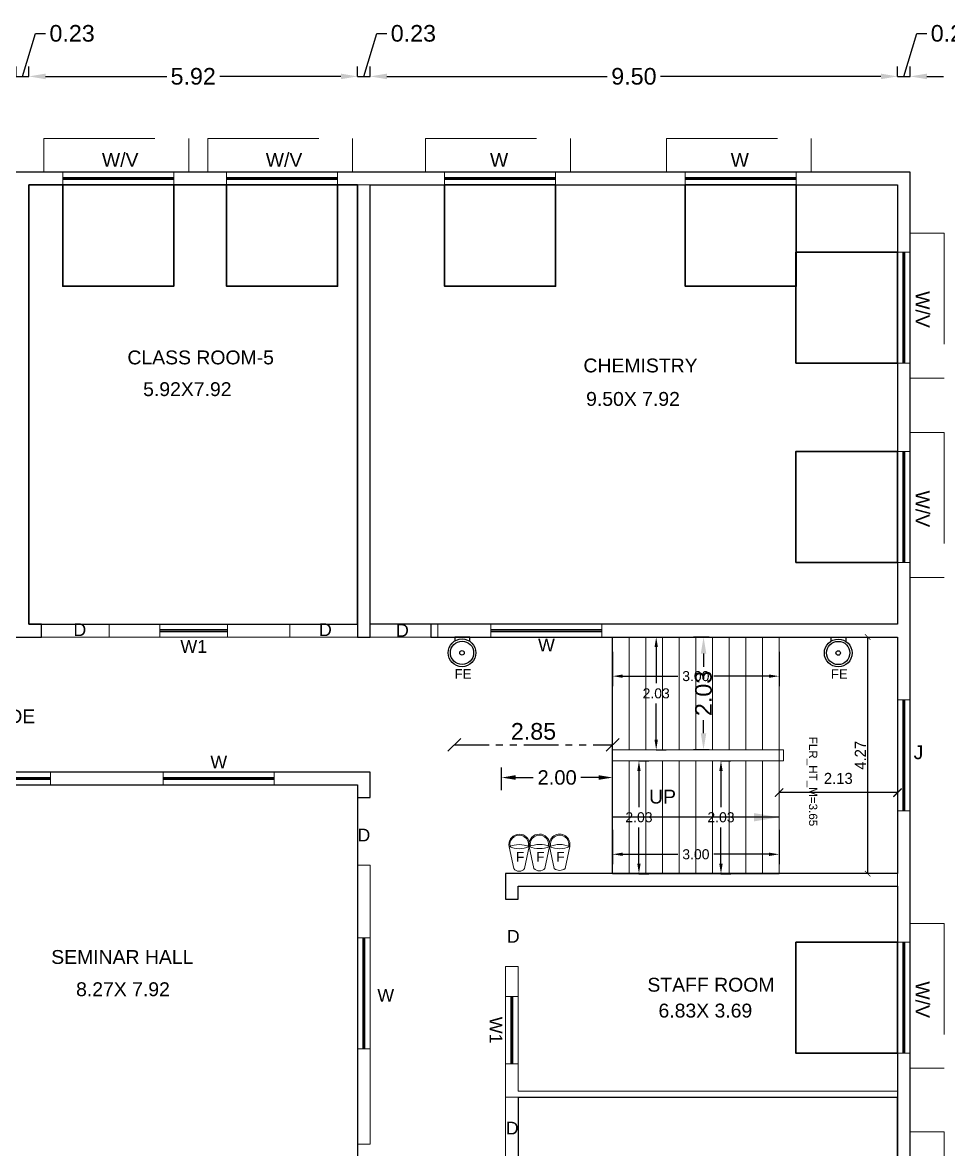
# Model space of a CAD drawing. Header units: metres. Extents: x -278 to 15491, y -352 to 277.
# Drawn here: x 15345.03 to 15361.71, y -315.54 to -295.23 of the extents above; entities that cross this region are included whole.
import ezdxf

# ---------------------------------------------------------------- set-up
doc = ezdxf.new("R2010")
doc.units = ezdxf.units.M
doc.header["$MEASUREMENT"] = 0
doc.linetypes.add('CABLIN', pattern=[0.35, 0.25, -0.1])
doc.linetypes.add('PHANTOM2', pattern=[1.25, 0.625, -0.125, 0.125, -0.125, 0.125, -0.125])
for name, color, linetype in [('0 @ 1', 7, 'Continuous'), ('BLK_1_FLR_2_CARPET_AREA', 25, 'Continuous'), ('BLK_1_FLR_2_EXIT_WIDTH_DOOR', 2, 'Continuous'), ('BLK_1_FLR_2_REGULAR_ROOM_1', 117, 'Continuous'), ('BLK_1_FLR_2_STAIR_2', 1, 'Continuous'), ('DIST_EXIT', 1, 'Continuous')]:
    doc.layers.add(name, color=color, linetype=linetype)
doc.layers.add('BLK_1_FLR_2_BLT_UP_AREA', color=26, linetype='Continuous', plot=False)
for name, color, linetype, lineweight in [('BLK_1_FLR_2_ROOM_2_LIGHT_VENTILATION_1', 232, 'Continuous', 30), ('BLK_1_FLR_2_STAIR_2_FLIGHT_1', 7, 'Continuous', 0), ('BLK_1_FLR_2_STAIR_2_FLIGHT_2', 7, 'Continuous', 0), ('BLK_1_FLR_2_STAIR_2_LANDING_1', 7, 'Continuous', 0)]:
    doc.layers.add(name, color=color, linetype=linetype, lineweight=lineweight)
doc.styles.add('arial', font='arial.ttf')
doc.styles.add('M Arial', font='arial.ttf', dxfattribs={"height": 9})
doc.styles.add('PRASATH', font='FRADMCN.TTF', dxfattribs={"height": 0.2})
doc.styles.get("Standard").update_dxf_attribs({"font": 'arial.ttf'})
doc.styles.add('USA TEXT', font='GOTHIC.TTF')
doc.dimstyles.new('1-100-ED', dxfattribs={"dimtxt": 0.2, "dimasz": 0.15, "dimexe": 0.18, "dimexo": 0.0625, "dimgap": 0.15, "dimtad": 1, "dimzin": 0, "dimdsep": 46, "dimtxsty": 'USA TEXT', "dimblk": 'ARCHTICK', "dimcen": 0.1, "dimse1": 1, "dimse2": 1, "dimclrd": 256, "dimclrt": 256, "dimadec": 0, "dimazin": 0, "dimtfac": 1, "dimtofl": 0, "dimtmove": 0, "dimatfit": 3, "dimldrblk": 'ARCHTICK', "dimfxl": 0, "dimtolj": 1, "dimtzin": 0, "dimarcsym": 0})
doc.dimstyles.new('Annotative', dxfattribs={"dimscale": 0, "dimtxt": 0.3, "dimasz": 0.3, "dimexe": 0.18, "dimexo": 0.0625, "dimgap": 0.09, "dimtad": 0, "dimzin": 0, "dimdsep": 46, "dimtxsty": 'Standard', "dimcen": 0.09, "dimadec": 0, "dimazin": 0, "dimtfac": 1, "dimtofl": 0, "dimtmove": 0, "dimatfit": 3, "dimfxl": 0, "dimtolj": 1, "dimtzin": 0, "dimarcsym": 0})
doc.dimstyles.new('OPEN SPACE', dxfattribs={"dimtxt": 0.3, "dimasz": 0.23, "dimexe": 0.1875, "dimexo": 0.0625, "dimgap": 0.09, "dimtad": 3, "dimzin": 0, "dimdsep": 46, "dimtxsty": 'arial', "dimblk": 'OBLIQUE', "dimcen": 0.09, "dimse1": 1, "dimse2": 1, "dimclrd": 6, "dimclre": 6, "dimclrt": 7, "dimadec": 0, "dimazin": 0, "dimtfac": 0.5, "dimtix": 1, "dimtmove": 0, "dimatfit": 3, "dimfxl": 0, "dimtolj": 1, "dimtzin": 0, "dimarcsym": 0})
doc.dimstyles.new('PRASATH', dxfattribs={"dimtxt": 0.2, "dimasz": 0.1, "dimexe": 0.18, "dimexo": 0.0625, "dimgap": 0.03, "dimtad": 1, "dimzin": 0, "dimdsep": 46, "dimtxsty": 'PRASATH', "dimblk": 'ARCHTICK', "dimcen": 0.09, "dimse1": 1, "dimse2": 1, "dimclrd": 253, "dimclre": 3, "dimclrt": 4, "dimadec": 0, "dimazin": 0, "dimtfac": 1, "dimtix": 1, "dimtofl": 0, "dimtmove": 1, "dimatfit": 3, "dimfxl": 0, "dimtolj": 1, "dimtzin": 0, "dimarcsym": 0})
doc.dimstyles.new('Standard$0', dxfattribs={"dimtxt": 0.5, "dimasz": 0.5, "dimexe": 0, "dimexo": 1, "dimgap": 0, "dimtad": 0, "dimdec": 4, "dimzin": 0, "dimdsep": 46, "dimlunit": 4, "dimtxsty": 'Standard', "dimcen": 0.09, "dimadec": 0, "dimazin": 0, "dimtfac": 1, "dimtdec": 4, "dimtofl": 0, "dimtmove": 0, "dimatfit": 3, "dimfxl": 0, "dimtolj": 1, "dimtzin": 0, "dimarcsym": 0})

# ---------------------------------------------------------------- blocks, each defined once
blk = doc.blocks.new('*D130')
at = {"color": 0, "lineweight": -2, "ltscale": 10}
for p, q in [((15357.396, -306.305), (15357.117, -306.305)), ((15357.297, -306.605), (15357.297, -306.84)), ((15357.297, -308.039), (15357.297, -307.804)), ((15357.396, -308.339), (15357.117, -308.339))]:
    blk.add_line(p, q, dxfattribs=at)
at = {"color": 0, "lineweight": 0, "ltscale": 10}
for points in [[(15357.247, -306.605), (15357.347, -306.605), (15357.297, -306.305)], [(15357.247, -308.039), (15357.347, -308.039), (15357.297, -308.339)]]:
    blk.add_solid(points, dxfattribs=at)
at = {"layer": 'Defpoints', "color": 0, "lineweight": 0, "ltscale": 10}
for p in [(15357.297, -306.305), (15357.459, -306.305), (15357.459, -308.339)]:
    blk.add_point(p, dxfattribs=at)
at = {"color": 0, "lineweight": 0, "ltscale": 10, "insert": (15357.297, -307.322), "char_height": 0.3, "attachment_point": 5, "rotation": 90}
blk.add_mtext('\\A1;2.03', dxfattribs=at)
blk = doc.blocks.new('*D160')
at = {"color": 0, "lineweight": -2, "ltscale": 10}
for p, q in [((15345.027, -296.197), (15345.26, -295.422)), ((15345.26, -295.422), (15345.44, -295.422)), ((15344.913, -296.197), (15344.913, -296.017)), ((15345.142, -296.197), (15345.142, -296.017)), ((15344.613, -296.197), (15344.313, -296.197)), ((15344.913, -296.197), (15345.142, -296.197)), ((15345.442, -296.197), (15345.742, -296.197))]:
    blk.add_line(p, q, dxfattribs=at)
at = {"color": 0, "lineweight": 0, "ltscale": 10}
for points in [[(15344.613, -296.147), (15344.613, -296.247), (15344.913, -296.197)], [(15345.442, -296.147), (15345.442, -296.247), (15345.142, -296.197)]]:
    blk.add_solid(points, dxfattribs=at)
at = {"layer": 'Defpoints', "color": 0, "lineweight": 0, "ltscale": 10}
for p in [(15344.913, -296.197), (15345.142, -296.197), (15345.142, -296.197)]:
    blk.add_point(p, dxfattribs=at)
at = {"color": 0, "lineweight": 0, "ltscale": 10, "insert": (15345.92, -295.422), "char_height": 0.3, "attachment_point": 5}
blk.add_mtext('\\A1;0.23', dxfattribs=at)
blk = doc.blocks.new('*D169')
at = {"color": 0, "lineweight": -2, "ltscale": 10}
for p, q in [((15345.142, -296.197), (15345.142, -296.017)), ((15351.062, -296.197), (15351.062, -296.017)), ((15345.442, -296.197), (15347.624, -296.197)), ((15350.762, -296.197), (15348.58, -296.197))]:
    blk.add_line(p, q, dxfattribs=at)
at = {"color": 0, "lineweight": 0, "ltscale": 10}
for points in [[(15345.442, -296.147), (15345.442, -296.247), (15345.142, -296.197)], [(15350.762, -296.147), (15350.762, -296.247), (15351.062, -296.197)]]:
    blk.add_solid(points, dxfattribs=at)
at = {"layer": 'Defpoints', "color": 0, "lineweight": 0, "ltscale": 10}
for p in [(15345.142, -296.197), (15351.062, -296.197), (15351.062, -296.197)]:
    blk.add_point(p, dxfattribs=at)
at = {"color": 0, "lineweight": 0, "ltscale": 10, "insert": (15348.102, -296.197), "char_height": 0.3, "attachment_point": 5}
blk.add_mtext('\\A1;5.92', dxfattribs=at)
blk = doc.blocks.new('*D170')
at = {"color": 0, "lineweight": -2, "ltscale": 10}
for p, q in [((15351.177, -296.197), (15351.409, -295.422)), ((15351.409, -295.422), (15351.589, -295.422)), ((15351.062, -296.197), (15351.062, -296.017)), ((15351.292, -296.197), (15351.292, -296.017)), ((15350.762, -296.197), (15350.462, -296.197)), ((15351.062, -296.197), (15351.292, -296.197)), ((15351.592, -296.197), (15351.892, -296.197))]:
    blk.add_line(p, q, dxfattribs=at)
at = {"color": 0, "lineweight": 0, "ltscale": 10}
for points in [[(15350.762, -296.147), (15350.762, -296.247), (15351.062, -296.197)], [(15351.592, -296.147), (15351.592, -296.247), (15351.292, -296.197)]]:
    blk.add_solid(points, dxfattribs=at)
at = {"layer": 'Defpoints', "color": 0, "lineweight": 0, "ltscale": 10}
for p in [(15351.062, -296.197), (15351.292, -296.197), (15351.292, -296.197)]:
    blk.add_point(p, dxfattribs=at)
at = {"color": 0, "lineweight": 0, "ltscale": 10, "insert": (15352.069, -295.422), "char_height": 0.3, "attachment_point": 5}
blk.add_mtext('\\A1;0.23', dxfattribs=at)
blk = doc.blocks.new('*D171')
at = {"color": 0, "lineweight": -2, "ltscale": 10}
for p, q in [((15351.292, -296.197), (15351.292, -296.017)), ((15360.792, -296.197), (15360.792, -296.017)), ((15351.592, -296.197), (15355.563, -296.197)), ((15360.492, -296.197), (15356.521, -296.197))]:
    blk.add_line(p, q, dxfattribs=at)
at = {"color": 0, "lineweight": 0, "ltscale": 10}
for points in [[(15351.592, -296.147), (15351.592, -296.247), (15351.292, -296.197)], [(15360.492, -296.147), (15360.492, -296.247), (15360.792, -296.197)]]:
    blk.add_solid(points, dxfattribs=at)
at = {"layer": 'Defpoints', "color": 0, "lineweight": 0, "ltscale": 10}
for p in [(15351.292, -296.197), (15360.792, -296.197), (15360.792, -296.197)]:
    blk.add_point(p, dxfattribs=at)
at = {"color": 0, "lineweight": 0, "ltscale": 10, "insert": (15356.042, -296.197), "char_height": 0.3, "attachment_point": 5}
blk.add_mtext('\\A1;9.50', dxfattribs=at)
blk = doc.blocks.new('*D172')
at = {"color": 0, "lineweight": -2, "ltscale": 10}
for p, q in [((15360.906, -296.197), (15361.139, -295.422)), ((15361.139, -295.422), (15361.319, -295.422)), ((15360.792, -296.197), (15360.792, -296.017)), ((15361.02, -296.197), (15361.02, -296.017)), ((15360.492, -296.197), (15360.192, -296.197)), ((15360.792, -296.197), (15361.02, -296.197)), ((15361.32, -296.197), (15361.62, -296.197))]:
    blk.add_line(p, q, dxfattribs=at)
at = {"color": 0, "lineweight": 0, "ltscale": 10}
for points in [[(15360.492, -296.147), (15360.492, -296.247), (15360.792, -296.197)], [(15361.32, -296.147), (15361.32, -296.247), (15361.02, -296.197)]]:
    blk.add_solid(points, dxfattribs=at)
at = {"layer": 'Defpoints', "color": 0, "lineweight": 0, "ltscale": 10}
for p in [(15360.792, -296.197), (15361.02, -296.197), (15361.02, -296.197)]:
    blk.add_point(p, dxfattribs=at)
at = {"color": 0, "lineweight": 0, "ltscale": 10, "insert": (15361.798, -295.422), "char_height": 0.3, "attachment_point": 5}
blk.add_mtext('\\A1;0.23', dxfattribs=at)
blk = doc.blocks.new('GRT')
for p, q in [((5950.794, 119.102), (5950.794, 118.996)), ((5951.195, 118.984), (5951.195, 119.09))]:
    blk.add_line(p, q)
at = {"linetype": 'ByBlock', "ltscale": 0.5}
blk.add_line((5950.794, 119.102), (5951.195, 119.102), dxfattribs=at)
for radius in [0.367, 0.308, 0.0591]:
    blk.add_circle((5950.985, 118.683), radius)
blk = doc.blocks.new('GRYTI')
at = {"lineweight": 0, "xscale": 0.6810746850801825, "yscale": 0.6810746850801825, "zscale": 0.6810746850801825}
blk.add_blockref('GRT', (11224.832, -379.269), dxfattribs=at)
at = {"lineweight": 0}
blk.add_text('FE', height=0.1703, dxfattribs=at).set_placement((15277.764, -298.902))
blk = doc.blocks.new('GDFG')
at = {"lineweight": 0}
for p, q in [((5950.518, 117.918), (5950.628, 117.402)), ((5950.993, 117.919), (5950.884, 117.402)), ((5950.993, 117.92), (5951.103, 117.403)), ((5951.468, 117.921), (5951.358, 117.403)), ((5951.468, 117.919), (5951.577, 117.403)), ((5951.943, 117.92), (5951.833, 117.403))]:
    blk.add_line(p, q, dxfattribs=at)
for centre, radius, start, end in [((5950.756, 117.968), 0.243, 12.1056, 192.1056), ((5950.756, 117.968), 0.218, 349.6094, 190.4871), ((5951.231, 117.97), 0.243, 12.1056, 192.1056), ((5951.231, 117.969), 0.218, 349.6094, 190.4871), ((5951.705, 117.969), 0.243, 347.6799, 192.1056), ((5951.706, 117.968), 0.218, 349.6094, 190.4871), ((5950.757, 117.374), 0.594, 66.533, 113.6815), ((5950.757, 118.464), 0.594, 246.3185, 293.467), ((5951.232, 117.376), 0.594, 66.533, 113.6815), ((5951.232, 118.466), 0.594, 246.3185, 293.467), ((5950.756, 117.968), 0.243, 347.6799, 348.8895), ((5951.706, 117.375), 0.594, 66.533, 113.6815), ((5951.231, 117.97), 0.243, 347.6799, 348.3201), ((5951.706, 118.465), 0.594, 246.3185, 293.467)]:
    blk.add_arc(centre, radius, start, end, dxfattribs=at)
at = {"lineweight": 0, "char_height": 0.22858, "attachment_point": 1, "style": 'M Arial'}
for insert in [(5950.408, 117.791), (5950.883, 117.793), (5951.357, 117.792)]:
    blk.add_mtext_dynamic_manual_height_columns('{\\W3.054932; }F', width=0.69628, gutter_width=1.143, heights=[0], dxfattribs=dict(at, insert=insert))
blk = doc.blocks.new('_Oblique')
at = {"color": 0, "linetype": 'ByBlock', "lineweight": -2}
blk.add_line((-0.5, -0.5), (0.5, 0.5), dxfattribs=at)
blk = doc.blocks.new('*D314')
at = {"layer": 'Defpoints', "color": 0, "lineweight": 0}
for p in [(15352.807, -308.278), (15355.659, -308.251), (15355.659, -308.278)]:
    blk.add_point(p, dxfattribs=at)
at = {"layer": 'DIST_EXIT', "color": 7, "linetype": 'PHANTOM2', "lineweight": -2}
blk.add_line((15352.807, -308.251), (15355.659, -308.251), dxfattribs=at)
at = {"layer": 'DIST_EXIT', "color": 7, "lineweight": -2, "xscale": 0.23, "yscale": 0.23, "zscale": 0.23, "rotation": 180}
blk.add_blockref('_Oblique', (15352.807, -308.251), dxfattribs=at)
at = {"layer": 'DIST_EXIT', "color": 7, "lineweight": -2, "xscale": 0.23, "yscale": 0.23, "zscale": 0.23}
blk.add_blockref('_Oblique', (15355.659, -308.251), dxfattribs=at)
at = {"layer": 'DIST_EXIT', "color": 7, "lineweight": 35, "insert": (15354.233, -308.008), "char_height": 0.3, "attachment_point": 5, "style": 'arial'}
blk.add_mtext('\\A1;2.85', dxfattribs=at)
blk = doc.blocks.new('*D315')
at = {"layer": 'BLK_1_FLR_2_EXIT_WIDTH_DOOR', "color": 2, "lineweight": -2, "ltscale": 10}
for p, q in [((15353.659, -309.068), (15353.659, -308.659)), ((15353.909, -308.839), (15354.229, -308.839)), ((15355.409, -308.839), (15355.088, -308.839)), ((15355.659, -309.068), (15355.659, -308.659))]:
    blk.add_line(p, q, dxfattribs=at)
at = {"layer": 'BLK_1_FLR_2_EXIT_WIDTH_DOOR', "color": 2, "lineweight": 0, "ltscale": 10}
for points in [[(15353.909, -308.797), (15353.909, -308.88), (15353.659, -308.839)], [(15355.409, -308.797), (15355.409, -308.88), (15355.659, -308.839)]]:
    blk.add_solid(points, dxfattribs=at)
at = {"layer": 'Defpoints', "color": 0, "lineweight": 0, "ltscale": 10}
for p in [(15355.659, -308.839), (15353.659, -309.13), (15355.659, -309.13)]:
    blk.add_point(p, dxfattribs=at)
at = {"layer": 'BLK_1_FLR_2_EXIT_WIDTH_DOOR', "color": 2, "lineweight": -2, "ltscale": 10, "insert": (15354.659, -308.839), "char_height": 0.26, "attachment_point": 5}
blk.add_mtext('\\A1;2.00', dxfattribs=at)
blk = doc.blocks.new('_ArchTick')
at = {"color": 0, "linetype": 'ByBlock', "const_width": 0.15}
blk.add_lwpolyline([(-0.5, -0.5), (0.5, 0.5)], dxfattribs=at)
blk = doc.blocks.new('*D316')
at = {"layer": 'BLK_1_FLR_2_STAIR_2_LANDING_1', "color": 2, "lineweight": -2}
blk.add_line((15360.792, -309.111), (15358.658, -309.111), dxfattribs=at)
at = {"layer": 'Defpoints', "color": 0, "lineweight": 0}
for p in [(15358.658, -309.052), (15360.792, -309.052), (15358.658, -309.111)]:
    blk.add_point(p, dxfattribs=at)
at = {"layer": 'BLK_1_FLR_2_STAIR_2_LANDING_1', "color": 2, "lineweight": -2, "xscale": 0.15, "yscale": 0.15, "zscale": 0.15, "rotation": 180}
blk.add_blockref('_ArchTick', (15358.658, -309.111), dxfattribs=at)
at = {"layer": 'BLK_1_FLR_2_STAIR_2_LANDING_1', "color": 2, "lineweight": -2, "xscale": 0.15, "yscale": 0.15, "zscale": 0.15}
blk.add_blockref('_ArchTick', (15360.792, -309.111), dxfattribs=at)
at = {"layer": 'BLK_1_FLR_2_STAIR_2_LANDING_1', "color": 2, "insert": (15359.725, -308.856), "char_height": 0.2, "attachment_point": 5, "style": 'USA TEXT'}
blk.add_mtext('\\A1;2.13', dxfattribs=at)
blk = doc.blocks.new('*D317')
at = {"layer": 'BLK_1_FLR_2_STAIR_2_LANDING_1', "color": 1, "lineweight": -2}
blk.add_line((15360.253, -306.305), (15360.253, -310.572), dxfattribs=at)
at = {"layer": 'Defpoints', "color": 0, "lineweight": 0}
for p in [(15360.258, -306.305), (15360.253, -310.572), (15360.258, -310.572)]:
    blk.add_point(p, dxfattribs=at)
at = {"layer": 'BLK_1_FLR_2_STAIR_2_LANDING_1', "color": 1, "lineweight": -2, "xscale": 0.1, "yscale": 0.1, "zscale": 0.1}
for p, rotation in [((15360.253, -306.305), 90), ((15360.253, -310.572), 270)]:
    blk.add_blockref('_ArchTick', p, dxfattribs=dict(at, rotation=rotation))
at = {"layer": 'BLK_1_FLR_2_STAIR_2_LANDING_1', "color": 1, "insert": (15360.122, -308.438), "char_height": 0.2, "attachment_point": 5, "rotation": 90, "style": 'PRASATH'}
blk.add_mtext('\\A1;4.27', dxfattribs=at)
blk = doc.blocks.new('*D318')
at = {"layer": 'BLK_1_FLR_2_STAIR_2_FLIGHT_1', "color": 0, "linetype": 'Continuous', "lineweight": -2}
for p, q in [((15355.659, -309.783), (15355.659, -310.403)), ((15358.658, -309.783), (15358.658, -310.403))]:
    blk.add_line(p, q, dxfattribs=at)
at = {"layer": 'BLK_1_FLR_2_STAIR_2_FLIGHT_1', "color": 0, "lineweight": -2}
for p, q in [((15355.839, -310.223), (15356.835, -310.223)), ((15358.478, -310.223), (15357.482, -310.223))]:
    blk.add_line(p, q, dxfattribs=at)
at = {"layer": 'BLK_1_FLR_2_STAIR_2_FLIGHT_1', "color": 0, "linetype": 'Continuous', "lineweight": 0}
for points in [[(15355.839, -310.193), (15355.839, -310.253), (15355.659, -310.223)], [(15358.478, -310.193), (15358.478, -310.253), (15358.658, -310.223)]]:
    blk.add_solid(points, dxfattribs=at)
at = {"layer": 'Defpoints', "color": 0, "linetype": 'Continuous', "lineweight": 0}
for p in [(15355.659, -309.721), (15358.658, -309.721), (15358.658, -310.223)]:
    blk.add_point(p, dxfattribs=at)
at = {"layer": 'BLK_1_FLR_2_STAIR_2_FLIGHT_1', "color": 0, "linetype": 'Continuous', "insert": (15357.159, -310.223), "char_height": 0.18, "attachment_point": 5}
blk.add_mtext('\\A1;3.00', dxfattribs=at)
blk = doc.blocks.new('*D319')
at = {"layer": 'BLK_1_FLR_2_STAIR_2_FLIGHT_2', "color": 0, "linetype": 'Continuous', "lineweight": -2}
for p, q in [((15356.444, -306.305), (15356.624, -306.305)), ((15356.444, -308.339), (15356.624, -308.339))]:
    blk.add_line(p, q, dxfattribs=at)
at = {"layer": 'BLK_1_FLR_2_STAIR_2_FLIGHT_2', "color": 0, "lineweight": -2}
for p, q in [((15356.444, -306.485), (15356.444, -307.14)), ((15356.444, -308.159), (15356.444, -307.504))]:
    blk.add_line(p, q, dxfattribs=at)
at = {"layer": 'BLK_1_FLR_2_STAIR_2_FLIGHT_2', "color": 0, "linetype": 'Continuous', "lineweight": 0}
for points in [[(15356.414, -306.485), (15356.474, -306.485), (15356.444, -306.305)], [(15356.414, -308.159), (15356.474, -308.159), (15356.444, -308.339)]]:
    blk.add_solid(points, dxfattribs=at)
at = {"layer": 'Defpoints', "color": 0, "linetype": 'Continuous', "lineweight": 0}
for p in [(15356.444, -306.305), (15356.444, -308.339), (15356.444, -308.339)]:
    blk.add_point(p, dxfattribs=at)
at = {"layer": 'BLK_1_FLR_2_STAIR_2_FLIGHT_2', "color": 0, "linetype": 'Continuous', "insert": (15356.444, -307.322), "char_height": 0.18, "attachment_point": 5}
blk.add_mtext('\\A1;2.03', dxfattribs=at)
blk = doc.blocks.new('*D320')
at = {"layer": 'BLK_1_FLR_2_STAIR_2_FLIGHT_2', "color": 0, "linetype": 'Continuous', "lineweight": -2}
for p, q in [((15355.658, -306.571), (15355.658, -307.191)), ((15358.658, -306.571), (15358.658, -307.191))]:
    blk.add_line(p, q, dxfattribs=at)
at = {"layer": 'BLK_1_FLR_2_STAIR_2_FLIGHT_2', "color": 0, "lineweight": -2}
for p, q in [((15355.838, -307.011), (15356.835, -307.011)), ((15358.478, -307.011), (15357.482, -307.011))]:
    blk.add_line(p, q, dxfattribs=at)
at = {"layer": 'BLK_1_FLR_2_STAIR_2_FLIGHT_2', "color": 0, "linetype": 'Continuous', "lineweight": 0}
for points in [[(15355.838, -306.981), (15355.838, -307.041), (15355.658, -307.011)], [(15358.478, -306.981), (15358.478, -307.041), (15358.658, -307.011)]]:
    blk.add_solid(points, dxfattribs=at)
at = {"layer": 'Defpoints', "color": 0, "linetype": 'Continuous', "lineweight": 0}
for p in [(15355.658, -306.508), (15358.658, -306.508), (15358.658, -307.011)]:
    blk.add_point(p, dxfattribs=at)
at = {"layer": 'BLK_1_FLR_2_STAIR_2_FLIGHT_2', "color": 0, "linetype": 'Continuous', "insert": (15357.158, -307.011), "char_height": 0.18, "attachment_point": 5}
blk.add_mtext('\\A1;3.00', dxfattribs=at)
blk = doc.blocks.new('*D321')
at = {"layer": 'BLK_1_FLR_2_STAIR_2_FLIGHT_1', "color": 0, "linetype": 'Continuous', "lineweight": -2}
for p, q in [((15356.133, -308.539), (15356.313, -308.539)), ((15356.133, -310.573), (15356.313, -310.573))]:
    blk.add_line(p, q, dxfattribs=at)
at = {"layer": 'BLK_1_FLR_2_STAIR_2_FLIGHT_1', "color": 0, "lineweight": -2}
for p, q in [((15356.133, -308.719), (15356.133, -309.374)), ((15356.133, -310.393), (15356.133, -309.738))]:
    blk.add_line(p, q, dxfattribs=at)
at = {"layer": 'BLK_1_FLR_2_STAIR_2_FLIGHT_1', "color": 0, "linetype": 'Continuous', "lineweight": 0}
for points in [[(15356.103, -308.719), (15356.163, -308.719), (15356.133, -308.539)], [(15356.103, -310.393), (15356.163, -310.393), (15356.133, -310.573)]]:
    blk.add_solid(points, dxfattribs=at)
at = {"layer": 'Defpoints', "color": 0, "linetype": 'Continuous', "lineweight": 0}
for p in [(15356.133, -308.539), (15356.133, -310.573), (15356.133, -310.573)]:
    blk.add_point(p, dxfattribs=at)
at = {"layer": 'BLK_1_FLR_2_STAIR_2_FLIGHT_1', "color": 0, "linetype": 'Continuous', "insert": (15356.133, -309.556), "char_height": 0.18, "attachment_point": 5}
blk.add_mtext('\\A1;2.03', dxfattribs=at)
blk = doc.blocks.new('*D322')
at = {"layer": 'BLK_1_FLR_2_STAIR_2', "color": 0, "linetype": 'Continuous', "lineweight": -2}
for p, q in [((15357.611, -308.539), (15357.791, -308.539)), ((15357.611, -310.573), (15357.791, -310.573))]:
    blk.add_line(p, q, dxfattribs=at)
at = {"layer": 'BLK_1_FLR_2_STAIR_2', "color": 0, "lineweight": -2}
for p, q in [((15357.611, -308.719), (15357.611, -309.374)), ((15357.611, -310.393), (15357.611, -309.738))]:
    blk.add_line(p, q, dxfattribs=at)
at = {"layer": 'BLK_1_FLR_2_STAIR_2', "color": 0, "linetype": 'Continuous', "lineweight": 0}
for points in [[(15357.581, -308.719), (15357.641, -308.719), (15357.611, -308.539)], [(15357.581, -310.393), (15357.641, -310.393), (15357.611, -310.573)]]:
    blk.add_solid(points, dxfattribs=at)
at = {"layer": 'Defpoints', "color": 0, "linetype": 'Continuous', "lineweight": 0}
for p in [(15357.611, -308.539), (15357.611, -310.573), (15357.611, -310.573)]:
    blk.add_point(p, dxfattribs=at)
at = {"layer": 'BLK_1_FLR_2_STAIR_2', "color": 0, "linetype": 'Continuous', "insert": (15357.611, -309.556), "char_height": 0.18, "attachment_point": 5}
blk.add_mtext('\\A1;2.03', dxfattribs=at)

msp = doc.modelspace()

# ---------------------------------------------------------------- linework, layer by layer
at = {"linetype": 'CABLIN', "lineweight": 0, "ltscale": 8}
for p, q in [((15345.413, -297.924), (15345.413, -297.314)), ((15345.413, -297.314), (15348.023, -297.314)), ((15348.023, -297.314), (15348.023, -297.924)), ((15348.365, -297.924), (15348.365, -297.314)), ((15348.365, -297.314), (15350.974, -297.314)), ((15350.974, -297.314), (15350.974, -297.924)), ((15352.29, -297.924), (15352.29, -297.314)), ((15352.29, -297.314), (15354.9, -297.314)), ((15354.9, -297.314), (15354.9, -297.924)), ((15356.627, -297.924), (15356.627, -297.314)), ((15356.627, -297.314), (15359.237, -297.314)), ((15359.237, -297.314), (15359.237, -297.924)), ((15361.02, -299.026), (15361.63, -299.026)), ((15361.63, -299.026), (15361.63, -301.635)), ((15361.63, -301.635), (15361.02, -301.635)), ((15361.02, -302.62), (15361.63, -302.62)), ((15361.63, -302.62), (15361.63, -305.23)), ((15361.63, -305.23), (15361.02, -305.23)), ((15361.02, -311.47), (15361.63, -311.47)), ((15361.63, -311.47), (15361.63, -314.079)), ((15361.63, -314.079), (15361.02, -314.079)), ((15361.02, -315.226), (15361.63, -315.226)), ((15361.63, -315.226), (15361.63, -317.836))]:
    msp.add_line(p, q, dxfattribs=at)
at = {"lineweight": 0}
for p, q in [((15361.02, -297.924), (15320.318, -297.924)), ((15361.02, -297.924), (15361.02, -327.944)), ((15345.142, -306.076), (15345.142, -298.152)), ((15345.142, -298.152), (15360.792, -298.152)), ((15351.062, -306.305), (15351.062, -298.152)), ((15351.292, -306.305), (15351.292, -298.152)), ((15360.792, -298.152), (15360.792, -306.076)), ((15345.142, -306.076), (15345.37, -306.076)), ((15345.37, -306.305), (15345.37, -306.076)), ((15346.59, -306.076), (15349.842, -306.076)), ((15346.59, -306.305), (15346.59, -306.076)), ((15349.842, -306.305), (15349.842, -306.076)), ((15352.512, -306.076), (15360.792, -306.076)), ((15352.512, -306.305), (15352.512, -306.076)), ((15344.685, -306.305), (15360.792, -306.305)), ((15345.37, -306.305), (15360.792, -306.305)), ((15360.792, -306.305), (15360.792, -327.715)), ((15355.659, -308.339), (15358.735, -308.339)), ((15358.735, -308.539), (15358.735, -308.339)), ((15355.659, -308.539), (15358.735, -308.539)), ((15342.338, -308.743), (15351.291, -308.743)), ((15351.291, -308.743), (15351.291, -309.2)), ((15351.062, -308.972), (15342.795, -308.972)), ((15351.062, -308.972), (15351.062, -309.2)), ((15351.291, -309.2), (15351.061, -309.2)), ((15351.291, -310.42), (15351.061, -310.42)), ((15351.062, -310.42), (15351.062, -315.447)), ((15351.291, -310.42), (15351.291, -315.447)), ((15360.792, -310.572), (15353.729, -310.572)), ((15353.729, -310.572), (15353.729, -311.029)), ((15360.792, -310.8), (15353.957, -310.8)), ((15353.957, -310.8), (15353.957, -311.029)), ((15353.729, -312.249), (15353.729, -319.667)), ((15353.957, -312.249), (15353.957, -314.495)), ((15353.957, -314.495), (15360.792, -314.495)), ((15353.729, -314.605), (15360.792, -314.605)), ((15351.291, -315.447), (15351.061, -315.447))]:
    msp.add_line(p, q, dxfattribs=at)
at = {"lineweight": 0, "ltscale": 10}
for p, q in [((15345.753, -298.152), (15345.753, -297.924)), ((15345.753, -298.018), (15347.753, -298.018)), ((15345.753, -298.038), (15347.753, -298.038)), ((15345.753, -298.058), (15347.753, -298.058)), ((15347.753, -298.152), (15347.753, -297.924)), ((15348.704, -298.152), (15348.704, -297.924)), ((15348.704, -298.018), (15350.704, -298.018)), ((15348.704, -298.038), (15350.704, -298.038)), ((15348.704, -298.058), (15350.704, -298.058)), ((15350.704, -298.152), (15350.704, -297.924)), ((15352.63, -298.152), (15352.63, -297.924)), ((15352.63, -298.018), (15354.63, -298.018)), ((15352.63, -298.038), (15354.63, -298.038)), ((15352.63, -298.058), (15354.63, -298.058)), ((15354.63, -298.152), (15354.63, -297.924)), ((15356.967, -298.152), (15356.967, -297.924)), ((15356.967, -298.018), (15358.967, -298.018)), ((15356.967, -298.038), (15358.967, -298.038)), ((15356.967, -298.058), (15358.967, -298.058)), ((15358.967, -298.152), (15358.967, -297.924)), ((15360.792, -299.366), (15361.02, -299.366)), ((15360.886, -299.366), (15360.886, -301.366)), ((15360.906, -299.366), (15360.906, -301.366)), ((15360.926, -299.366), (15360.926, -301.366)), ((15360.792, -301.366), (15361.02, -301.366)), ((15360.792, -302.96), (15361.02, -302.96)), ((15360.886, -302.96), (15360.886, -304.96)), ((15360.906, -302.96), (15360.906, -304.96)), ((15360.926, -302.96), (15360.926, -304.96)), ((15360.792, -304.96), (15361.02, -304.96)), ((15347.502, -306.076), (15347.502, -306.305)), ((15347.502, -306.171), (15348.722, -306.171)), ((15347.502, -306.191), (15348.722, -306.191)), ((15347.502, -306.211), (15348.722, -306.211)), ((15348.722, -306.076), (15348.722, -306.305)), ((15353.466, -306.076), (15353.466, -306.305)), ((15355.466, -306.171), (15353.466, -306.171)), ((15355.466, -306.191), (15353.466, -306.191)), ((15355.466, -306.211), (15353.466, -306.211)), ((15355.466, -306.076), (15355.466, -306.305)), ((15360.792, -307.438), (15361.02, -307.438)), ((15360.886, -309.438), (15360.886, -307.438)), ((15360.906, -309.438), (15360.906, -307.438)), ((15360.926, -309.438), (15360.926, -307.438)), ((15345.53, -308.837), (15343.53, -308.837)), ((15345.53, -308.743), (15345.53, -308.972)), ((15347.562, -308.743), (15347.562, -308.972)), ((15349.562, -308.837), (15347.562, -308.837)), ((15349.562, -308.743), (15349.562, -308.972)), ((15345.53, -308.857), (15343.53, -308.857)), ((15345.53, -308.877), (15343.53, -308.877)), ((15349.562, -308.857), (15347.562, -308.857)), ((15349.562, -308.877), (15347.562, -308.877)), ((15360.792, -309.438), (15361.02, -309.438)), ((15353.729, -311.029), (15353.957, -311.029)), ((15351.062, -311.728), (15351.291, -311.728)), ((15351.156, -311.728), (15351.156, -313.728)), ((15351.176, -311.728), (15351.176, -313.728)), ((15351.196, -311.728), (15351.196, -313.728)), ((15360.792, -311.809), (15361.02, -311.809)), ((15360.886, -311.809), (15360.886, -313.809)), ((15360.906, -311.809), (15360.906, -313.809)), ((15360.926, -311.809), (15360.926, -313.809)), ((15353.729, -312.249), (15353.957, -312.249)), ((15353.957, -312.784), (15353.729, -312.784)), ((15353.823, -312.784), (15353.823, -314.004)), ((15353.843, -312.784), (15353.843, -314.004)), ((15353.863, -312.784), (15353.863, -314.004)), ((15351.062, -313.728), (15351.291, -313.728)), ((15360.792, -313.809), (15361.02, -313.809)), ((15353.957, -314.004), (15353.729, -314.004))]:
    msp.add_line(p, q, dxfattribs=at)
at = {"color": 1, "lineweight": 0, "ltscale": 10}
for centre, radius, start, end in [((15353.975, -310.407), 0.123, 217.2061, 322.7939), ((15354.34, -310.389), 0.134, 222.9256, 317.0744), ((15354.704, -310.345), 0.168, 234.2866, 305.7134)]:
    msp.add_arc(centre, radius, start, end, dxfattribs=at)
at = {"layer": 'BLK_1_FLR_2_BLT_UP_AREA', "color": 26}
msp.add_lwpolyline([(15339.214, -327.944), (15339.214, -315.6), (15342.566, -315.6), (15342.566, -327.944), (15361.02, -327.944), (15361.02, -297.924), (15320.318, -297.924), (15320.318, -327.944)], close=True, dxfattribs=at)
at = {"layer": 'BLK_1_FLR_2_CARPET_AREA', "color": 15}
for points in [[(15344.685, -306.305), (15345.37, -306.305), (15345.37, -306.076), (15345.142, -306.076), (15345.142, -298.152), (15351.062, -298.152), (15351.062, -306.305), (15351.292, -306.305), (15351.292, -298.152), (15360.792, -298.152), (15360.792, -306.076), (15352.383, -306.076), (15352.383, -306.305), (15360.792, -306.305), (15360.792, -310.572), (15353.729, -310.572), (15353.729, -311.029), (15353.957, -311.029), (15353.957, -310.8), (15360.792, -310.8), (15360.792, -318.695)], [(15342.795, -316.896), (15342.795, -308.972), (15351.062, -308.972), (15351.062, -309.2), (15351.291, -309.2), (15351.291, -308.743), (15342.338, -308.743), (15342.338, -308.972), (15342.566, -308.972), (15342.566, -315.372), (15335.861, -315.372), (15335.861, -308.972), (15336.182, -308.972), (15336.182, -308.743), (15331.518, -308.743), (15331.518, -308.972), (15335.633, -308.972), (15335.633, -315.372), (15331.137, -315.372), (15331.137, -315.829)]]:
    msp.add_lwpolyline(points, dxfattribs=at)
at = {"layer": 'BLK_1_FLR_2_REGULAR_ROOM_1', "color": 3}
for points in [[(15345.142, -306.076), (15351.062, -306.076), (15351.062, -298.152), (15345.142, -298.152)], [(15351.292, -298.152), (15360.792, -298.152), (15360.792, -306.076), (15351.292, -306.076)], [(15342.795, -308.972), (15351.062, -308.972), (15351.062, -316.896), (15342.795, -316.896)], [(15353.957, -321.105), (15360.792, -321.105), (15360.792, -314.61), (15353.957, -314.61)]]:
    msp.add_lwpolyline(points, close=True, dxfattribs=at)
at = {"layer": 'BLK_1_FLR_2_ROOM_2_LIGHT_VENTILATION_1', "color": 1}
for points in [[(15347.753, -298.152), (15345.753, -298.152), (15345.753, -299.982), (15347.753, -299.982)], [(15350.704, -298.152), (15348.704, -298.152), (15348.704, -299.982), (15350.704, -299.982)], [(15354.63, -298.152), (15352.63, -298.152), (15352.63, -299.982), (15354.63, -299.982)], [(15358.967, -298.152), (15356.967, -298.152), (15356.967, -299.982), (15358.967, -299.982)], [(15360.792, -301.366), (15360.792, -299.366), (15358.962, -299.366), (15358.962, -301.366)], [(15360.792, -304.96), (15360.792, -302.96), (15358.962, -302.96), (15358.962, -304.96)], [(15360.792, -313.809), (15360.792, -311.809), (15358.962, -311.809), (15358.962, -313.809)]]:
    msp.add_lwpolyline(points, close=True, dxfattribs=at)
at = {"layer": 'BLK_1_FLR_2_STAIR_2', "linetype": 'Continuous'}
msp.add_lwpolyline([(15355.659, -306.305), (15360.792, -306.305), (15360.792, -310.572), (15355.659, -310.572)], close=True, dxfattribs=at)
at = {"layer": 'BLK_1_FLR_2_STAIR_2_FLIGHT_1', "color": 7, "linetype": 'Continuous'}
for p, q in [((15355.659, -310.572), (15355.659, -308.539)), ((15355.959, -310.572), (15355.959, -308.539)), ((15356.259, -310.572), (15356.259, -308.539)), ((15356.559, -310.572), (15356.559, -308.539)), ((15356.859, -310.572), (15356.859, -308.539)), ((15357.159, -310.572), (15357.159, -308.539)), ((15357.459, -310.572), (15357.459, -308.539)), ((15357.759, -310.572), (15357.759, -308.539)), ((15358.058, -310.572), (15358.058, -308.539)), ((15358.358, -310.572), (15358.358, -308.539)), ((15358.658, -310.572), (15358.658, -308.539))]:
    msp.add_line(p, q, dxfattribs=at)
msp.add_lwpolyline([(15355.659, -308.539), (15358.658, -308.539), (15358.658, -310.573), (15355.659, -310.573)], close=True, dxfattribs=at)
at = {"layer": 'BLK_1_FLR_2_STAIR_2_FLIGHT_2', "color": 7, "linetype": 'Continuous'}
for p, q in [((15355.659, -308.339), (15355.659, -306.305)), ((15355.959, -308.339), (15355.959, -306.305)), ((15356.259, -308.339), (15356.259, -306.305)), ((15356.559, -308.339), (15356.559, -306.305)), ((15356.859, -308.339), (15356.859, -306.305)), ((15357.159, -308.339), (15357.159, -306.305)), ((15357.459, -308.339), (15357.459, -306.305)), ((15357.759, -308.339), (15357.759, -306.305)), ((15358.058, -308.339), (15358.058, -306.305)), ((15358.358, -308.339), (15358.358, -306.305)), ((15358.658, -308.339), (15358.658, -306.305))]:
    msp.add_line(p, q, dxfattribs=at)
msp.add_lwpolyline([(15355.659, -306.305), (15358.658, -306.305), (15358.658, -308.339), (15355.659, -308.339)], close=True, dxfattribs=at)
at = {"layer": 'BLK_1_FLR_2_STAIR_2_LANDING_1', "color": 7, "linetype": 'Continuous'}
msp.add_lwpolyline([(15358.658, -306.305), (15360.792, -306.305), (15360.792, -310.572), (15358.658, -310.572)], close=True, dxfattribs=at)

# ---------------------------------------------------------------- block references
at = {"lineweight": 0}
for p in [(75.048, -8.153), (81.826, -8.156)]:
    msp.add_blockref('GRYTI', p, dxfattribs=at)
at = {"lineweight": 0, "xscale": 0.7676134473131045, "yscale": 0.7676134473131045, "zscale": 0.7676134473131045}
msp.add_blockref('GDFG', (10786.095, -400.601), dxfattribs=at)

# ---------------------------------------------------------------- texts
at = {"lineweight": 0}
for s, height, p in [('W/V', 0.25, (15346.457, -297.826)), ('W/V', 0.25, (15349.409, -297.826)), ('W', 0.25, (15353.448, -297.826)), ('W', 0.25, (15357.785, -297.826)), ('CLASS ROOM-5', 0.25, (15346.917, -301.389)), ('CHEMISTRY', 0.25, (15355.133, -301.534)), ('5.92X7.92', 0.25, (15347.2, -301.961)), ('9.50X 7.92', 0.25, (15355.181, -302.137)), ('D', 0.23, (15345.943, -306.289)), ('D', 0.23, (15350.367, -306.289)), ('D', 0.23, (15351.755, -306.3)), ('W1', 0.23, (15347.871, -306.591)), ('W', 0.23, (15354.315, -306.563)), ('PASSAGE 2.44M WIDE', 0.25, (15341.511, -307.859)), ('W', 0.23, (15348.411, -308.673)), ('J', 0.25, (15361.082, -308.508)), ('UP', 0.25, (15356.316, -309.308)), ('D', 0.23, (15351.061, -309.991)), ('D', 0.23, (15353.752, -311.817)), ('SEMINAR HALL', 0.25, (15345.544, -312.199)), ('STAFF ROOM', 0.25, (15356.285, -312.7)), ('8.27X 7.92', 0.25, (15345.992, -312.781)), ('W', 0.23, (15351.419, -312.879)), ('6.83X 3.69', 0.25, (15356.485, -313.166)), ('D', 0.23, (15353.733, -315.275))]:
    msp.add_text(s, height=height, dxfattribs=at).set_placement(p)
for s, height, p in [('W/V', 0.25, (15361.118, -300.07)), ('W/V', 0.25, (15361.118, -303.664)), ('W/V', 0.25, (15361.118, -312.514)), ('W1', 0.23, (15353.442, -313.153))]:
    msp.add_text(s, height=height, rotation=270, dxfattribs=at).set_placement(p)
at = {"layer": 'BLK_1_FLR_2_STAIR_2', "linetype": 'Continuous', "insert": (15359.153, -308.104), "char_height": 0.15, "width": 1.62309, "attachment_point": 7, "rotation": 270}
msp.add_mtext('FLR_HT_M=3.65', dxfattribs=at)

# ---------------------------------------------------------------- dimensions: what is measured, and where the dimension line sits
at = {"layer": '0 @ 1', "lineweight": 0, "ltscale": 10}
for base, p1, p2, picture, middle in [((15345.142, -296.197), (15344.913, -296.197), (15345.142, -296.197), '*D160', (15345.53, -295.422)), ((15351.292, -296.197), (15351.062, -296.197), (15351.292, -296.197), '*D170', (15351.679, -295.422)), ((15361.02, -296.197), (15360.792, -296.197), (15361.02, -296.197), '*D172', (15361.409, -295.422)), ((15360.792, -296.197), (15351.292, -296.197), (15360.792, -296.197), '*D171', (15356.042, -296.197))]:
    dim = msp.add_linear_dim(base=base, p1=p1, p2=p2, angle=180, dimstyle='Annotative', override={"dimscale": 1, "dimtix": 0, "dimtofl": 0, "dimtmove": 1, "dimatfit": 3, "dimfxl": 7.5, "dimfxlon": 1, "dimarcsym": 1}, dxfattribs=at)
    dim.commit()
    dim.dimension.update_dxf_attribs({"geometry": picture, "text_midpoint": middle})
for p1, p2, distance, picture, middle in [((15345.142, -296.197), (15351.062, -296.197), 0, '*D169', (15348.102, -296.197)), ((15357.459, -308.339), (15357.459, -306.305), 0.162, '*D130', (15357.297, -307.322))]:
    dim = msp.add_aligned_dim(p1=p1, p2=p2, distance=distance, dimstyle='Annotative', override={"dimscale": 1, "dimtix": 0, "dimtofl": 0, "dimtmove": 0, "dimatfit": 3, "dimfxl": 7.5, "dimfxlon": 1, "dimarcsym": 1}, dxfattribs=at)
    dim.commit()
    dim.dimension.update_dxf_attribs({"geometry": picture, "text_midpoint": middle})
at = {"layer": 'BLK_1_FLR_2_EXIT_WIDTH_DOOR', "color": 2, "lineweight": -2, "ltscale": 10}
dim = msp.add_aligned_dim(p1=(15353.659, -309.13), p2=(15355.659, -309.13), distance=0.291, dimstyle='Standard$0', override={"dimtxt": 0.26, "dimasz": 0.25, "dimexe": 0.18, "dimexo": 0.0625, "dimgap": 0.09, "dimdec": 2, "dimlunit": 2, "dimclrd": 2, "dimclre": 2, "dimclrt": 2, "dimtdec": 2, "dimfxlon": 0}, dxfattribs=at)
dim.commit()
dim.dimension.update_dxf_attribs({"geometry": '*D315', "text_midpoint": (15354.659, -308.839)})
at = {"layer": 'BLK_1_FLR_2_STAIR_2', "color": 1, "linetype": 'Continuous'}
dim = msp.add_linear_dim(base=(15357.611, -310.573), p1=(15357.611, -308.539), p2=(15357.611, -310.573), angle=90, dimstyle='Standard$0', override={"dimtxt": 0.18, "dimasz": 0.18, "dimexe": 0.18, "dimexo": 0.0625, "dimgap": 0.09, "dimtih": 1, "dimtoh": 1, "dimdec": 2, "dimlunit": 2, "dimtmove": 1, "dimfxl": 5}, dxfattribs=at)
dim.commit()
dim.dimension.update_dxf_attribs({"geometry": '*D322', "text_midpoint": (15357.611, -309.556)})
at = {"layer": 'BLK_1_FLR_2_STAIR_2_FLIGHT_1', "color": 2, "linetype": 'Continuous'}
dim = msp.add_linear_dim(base=(15356.133, -310.573), p1=(15356.133, -308.539), p2=(15356.133, -310.573), angle=90, dimstyle='Standard$0', override={"dimtxt": 0.18, "dimasz": 0.18, "dimexe": 0.18, "dimexo": 0.0625, "dimgap": 0.09, "dimtih": 1, "dimtoh": 1, "dimdec": 2, "dimlunit": 2, "dimtmove": 1, "dimfxl": 5}, dxfattribs=at)
dim.commit()
dim.dimension.update_dxf_attribs({"geometry": '*D321', "text_midpoint": (15356.133, -309.556)})
at = {"layer": 'BLK_1_FLR_2_STAIR_2_FLIGHT_1', "color": 1, "linetype": 'Continuous'}
dim = msp.add_linear_dim(base=(15358.658, -310.223), p1=(15355.659, -309.721), p2=(15358.658, -309.721), dimstyle='Standard$0', override={"dimtxt": 0.18, "dimasz": 0.18, "dimexe": 0.18, "dimexo": 0.0625, "dimgap": 0.09, "dimtih": 1, "dimtoh": 1, "dimdec": 2, "dimlunit": 2, "dimtmove": 1, "dimfxl": 5}, dxfattribs=at)
dim.commit()
dim.dimension.update_dxf_attribs({"geometry": '*D318', "text_midpoint": (15357.159, -310.223)})
at = {"layer": 'BLK_1_FLR_2_STAIR_2_FLIGHT_2', "color": 2, "linetype": 'Continuous'}
dim = msp.add_linear_dim(base=(15356.444, -308.339), p1=(15356.444, -306.305), p2=(15356.444, -308.339), angle=90, dimstyle='Standard$0', override={"dimtxt": 0.18, "dimasz": 0.18, "dimexe": 0.18, "dimexo": 0.0625, "dimgap": 0.09, "dimtih": 1, "dimtoh": 1, "dimdec": 2, "dimlunit": 2, "dimtmove": 1, "dimfxl": 5}, dxfattribs=at)
dim.commit()
dim.dimension.update_dxf_attribs({"geometry": '*D319', "text_midpoint": (15356.444, -307.322)})
at = {"layer": 'BLK_1_FLR_2_STAIR_2_FLIGHT_2', "color": 1, "linetype": 'Continuous'}
dim = msp.add_linear_dim(base=(15358.658, -307.011), p1=(15355.658, -306.508), p2=(15358.658, -306.508), dimstyle='Standard$0', override={"dimtxt": 0.18, "dimasz": 0.18, "dimexe": 0.18, "dimexo": 0.0625, "dimgap": 0.09, "dimtih": 1, "dimtoh": 1, "dimdec": 2, "dimlunit": 2, "dimtmove": 1, "dimfxl": 5}, dxfattribs=at)
dim.commit()
dim.dimension.update_dxf_attribs({"geometry": '*D320', "text_midpoint": (15357.158, -307.011)})
at = {"layer": 'BLK_1_FLR_2_STAIR_2_LANDING_1', "color": 1}
dim = msp.add_linear_dim(base=(15360.253, -310.572), p1=(15360.258, -306.305), p2=(15360.258, -310.572), angle=90, dimstyle='PRASATH', override={"dimpost": '\\X', "dimclrd": 1, "dimclrt": 1}, dxfattribs=at)
dim.commit()
dim.dimension.update_dxf_attribs({"geometry": '*D317', "text_midpoint": (15360.122, -308.438)})
at = {"layer": 'BLK_1_FLR_2_STAIR_2_LANDING_1', "color": 2}
dim = msp.add_linear_dim(base=(15358.658, -309.111), p1=(15360.792, -309.052), p2=(15358.658, -309.052), angle=180, dimstyle='1-100-ED', override={"dimclrd": 2, "dimclrt": 2}, dxfattribs=at)
dim.commit()
dim.dimension.update_dxf_attribs({"geometry": '*D316', "text_midpoint": (15359.725, -308.856)})
at = {"layer": 'DIST_EXIT', "color": 7, "lineweight": 35}
dim = msp.add_aligned_dim(p1=(15352.807, -308.278), p2=(15355.659, -308.278), distance=0.027, dimstyle='OPEN SPACE', override={"dimpost": '\\X', "dimclrd": 7, "dimfxl": 0, "dimarcsym": 2}, dxfattribs=at)
dim.commit()
dim.dimension.update_dxf_attribs({"geometry": '*D314', "text_midpoint": (15354.233, -308.008)})

# ---------------------------------------------------------------- leaders
at = {"layer": '0 @ 1', "lineweight": 0, "ltscale": 10}
msp.add_leader([(15358.658, -309.555), (15355.659, -309.555)], dimstyle='Annotative', override={"dimscale": 1, "dimasz": 0.45, "dimgap": 0.09, "dimtad": 0, "dimfxl": 7.5, "dimfxlon": 1, "dimarcsym": 1}, dxfattribs=at)

doc.saveas('drawing.dxf')
